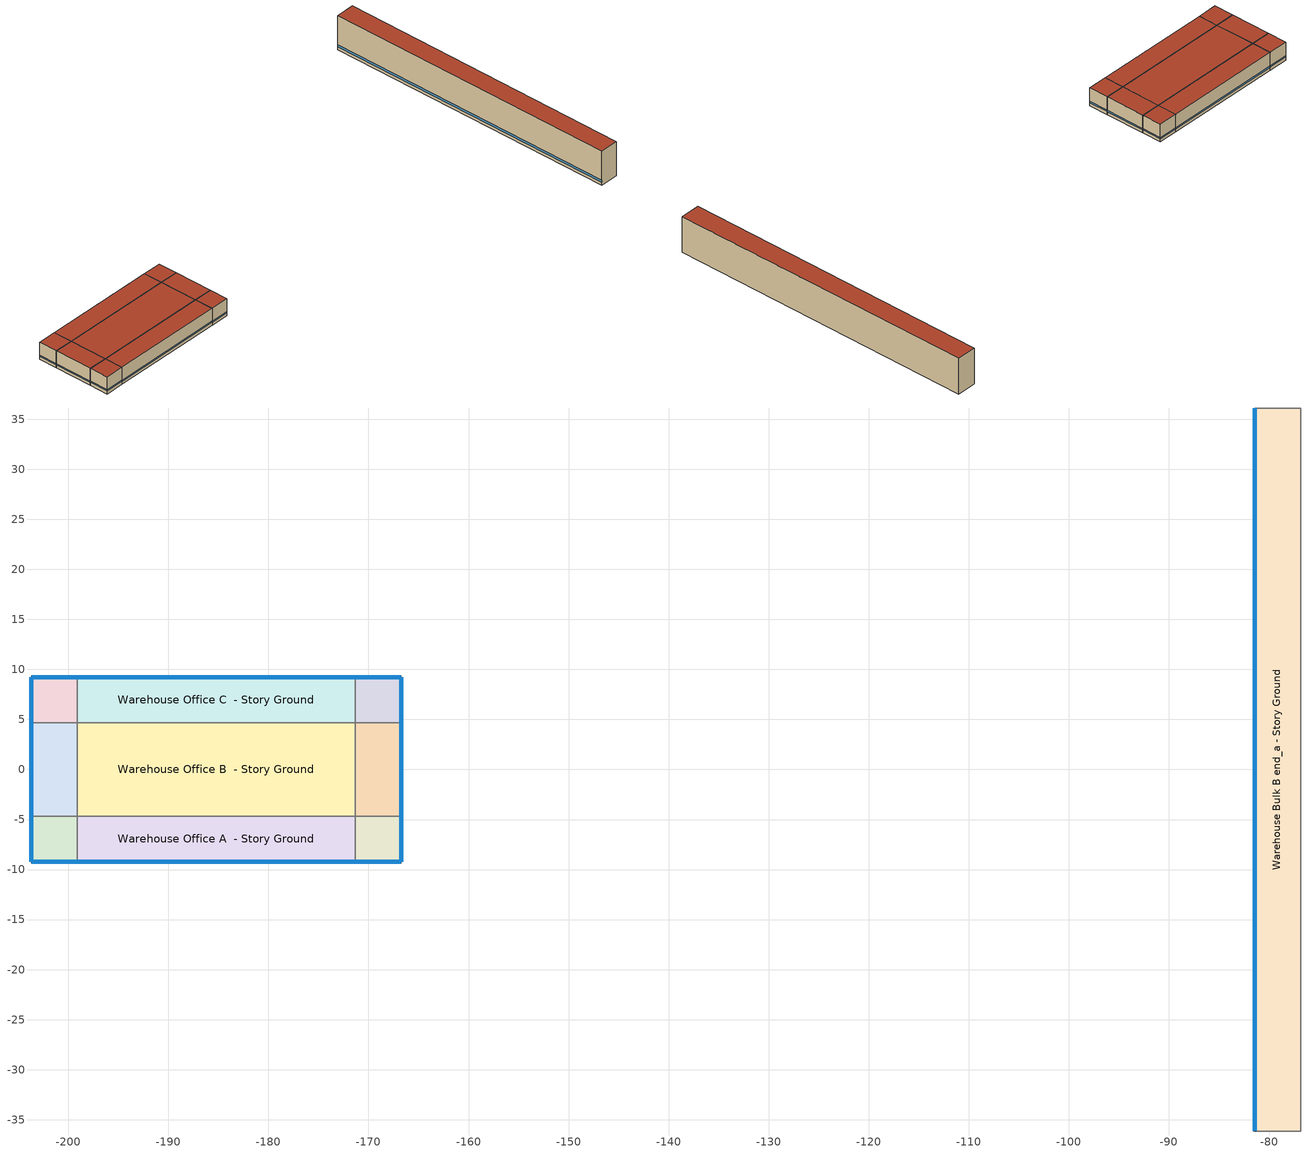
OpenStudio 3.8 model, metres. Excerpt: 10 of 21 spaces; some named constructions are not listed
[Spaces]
Warehouse Bulk B end_a - Story Ground
 floor ground (Foundation F 126 Perim 7226 Area 33036): -81.4,-36.13 -81.4,36.13 -76.83,36.13 -76.83,-36.13 z0
 wall outside: -81.4,36.13 -81.4,-36.13 z0:8.53
 wall to Warehouse Bulk C end_a - Story Ground: -76.83,36.13 -81.4,36.13 z0:8.53
 wall to Warehouse Bulk B  - Story Ground: -76.83,-36.13 -76.83,36.13 z0:8.53
 wall to Warehouse Bulk A end_a - Story Ground: -81.4,-36.13 -76.83,-36.13 z0:8.53
 window (Window U-0.75 SHGC 0.65): -81.4,36.1 -81.4,-36.1 z0.76:1.27
 roof outside: -76.83,-36.13 -76.83,36.13 -81.4,36.13 -81.4,-36.13 z8.53
Warehouse Office A end_a - Story Ground
 floor ground (Foundation F 126 Perim 914 Area 209): -203.7,-9.24 -203.7,-4.67 -199.13,-4.67 -199.13,-9.24 z0
 wall outside: -203.7,-4.67 -203.7,-9.24 -199.13,-9.24 z0:4.27
 wall to Warehouse Office B end_a - Story Ground: -199.13,-4.67 -203.7,-4.67 z0:4.27
 wall to Warehouse Office A  - Story Ground: -199.13,-9.24 -199.13,-4.67 z0:4.27
 window (Window U-0.75 SHGC 0.65): -203.68,-9.24 -199.15,-9.24 / -203.7,-4.69 -203.7,-9.21 z0.76:1.02
 roof outside: -199.13,-9.24 -199.13,-4.67 -203.7,-4.67 -203.7,-9.24 z4.27
Warehouse Office B end_a - Story Ground
 floor ground (Foundation F 126 Perim 933 Area 4267): -203.7,-4.67 -203.7,4.67 -199.13,4.67 -199.13,-4.67 z0
 wall outside: -203.7,4.67 -203.7,-4.67 z0:4.27
 wall to Warehouse Office C end_a - Story Ground: -199.13,4.67 -203.7,4.67 z0:4.27
 wall to Warehouse Office B  - Story Ground: -199.13,-4.67 -199.13,4.67 z0:4.27
 window (Window U-0.75 SHGC 0.65): -203.7,4.64 -203.7,-4.64 z0.76:1.02
 roof outside: -199.13,-4.67 -199.13,4.67 -203.7,4.67 -203.7,-4.67 z4.27
Warehouse Office C end_a - Story Ground
 floor ground (Foundation F 126 Perim 914 Area 209): -203.7,4.67 -203.7,9.24 -199.13,9.24 -199.13,4.67 z0
 wall outside: -199.13,9.24 -203.7,9.24 -203.7,4.67 z0:4.27
 wall to Warehouse Office C  - Story Ground: -199.13,4.67 -199.13,9.24 z0:4.27
 window (Window U-0.75 SHGC 0.65): -203.7,9.21 -203.7,4.69 / -199.15,9.24 -203.68,9.24 z0.76:1.02
 roof outside: -199.13,4.67 -199.13,9.24 -203.7,9.24 -203.7,4.67 z4.27
Warehouse Office A  - Story Ground
 floor ground (Foundation F 126 Perim 2781 Area 12715): -199.13,-9.24 -199.13,-4.67 -171.32,-4.67 -171.32,-9.24 z0
 wall outside: -199.13,-9.24 -171.32,-9.24 z0:4.27
 wall to Warehouse Office B  - Story Ground: -171.32,-4.67 -199.13,-4.67 z0:4.27
 wall to Warehouse Office A end_b - Story Ground: -171.32,-9.24 -171.32,-4.67 z0:4.27
 window (Window U-0.75 SHGC 0.65): -199.1,-9.24 -171.34,-9.24 z0.76:1.02
 roof outside: -171.32,-9.24 -171.32,-4.67 -199.13,-4.67 -199.13,-9.24 z4.27
Warehouse Office B  - Story Ground
 floor ground (Foundation F 126 Perim 0 Area 25957): -199.13,-4.67 -199.13,4.67 -171.32,4.67 -171.32,-4.67 z0
 wall to Warehouse Office C  - Story Ground: -171.32,4.67 -199.13,4.67 z0:4.27
 wall to Warehouse Office B end_b - Story Ground: -171.32,-4.67 -171.32,4.67 z0:4.27
 roof outside: -171.32,-4.67 -171.32,4.67 -199.13,4.67 -199.13,-4.67 z4.27
Warehouse Office C  - Story Ground
 floor ground (Foundation F 126 Perim 2781 Area 12715): -199.13,4.67 -199.13,9.24 -171.32,9.24 -171.32,4.67 z0
 wall outside: -171.32,9.24 -199.13,9.24 z0:4.27
 wall to Warehouse Office C end_b - Story Ground: -171.32,4.67 -171.32,9.24 z0:4.27
 window (Window U-0.75 SHGC 0.65): -171.34,9.24 -199.1,9.24 z0.76:1.02
 roof outside: -171.32,4.67 -171.32,9.24 -199.13,9.24 -199.13,4.67 z4.27
Warehouse Office A end_b - Story Ground
 floor ground (Foundation F 126 Perim 914 Area 209): -171.32,-9.24 -171.32,-4.67 -166.75,-4.67 -166.75,-9.24 z0
 wall outside: -171.32,-9.24 -166.75,-9.24 -166.75,-4.67 z0:4.27
 wall to Warehouse Office B end_b - Story Ground: -166.75,-4.67 -171.32,-4.67 z0:4.27
 window (Window U-0.75 SHGC 0.65): -171.29,-9.24 -166.77,-9.24 / -166.75,-9.21 -166.75,-4.69 z0.76:1.02
 roof outside: -166.75,-9.24 -166.75,-4.67 -171.32,-4.67 -171.32,-9.24 z4.27
Warehouse Office B end_b - Story Ground
 floor ground (Foundation F 126 Perim 933 Area 4267): -171.32,-4.67 -171.32,4.67 -166.75,4.67 -166.75,-4.67 z0
 wall outside: -166.75,-4.67 -166.75,4.67 z0:4.27
 wall to Warehouse Office C end_b - Story Ground: -166.75,4.67 -171.32,4.67 z0:4.27
 window (Window U-0.75 SHGC 0.65): -166.75,-4.64 -166.75,4.64 z0.76:1.02
 roof outside: -166.75,-4.67 -166.75,4.67 -171.32,4.67 -171.32,-4.67 z4.27
Warehouse Office C end_b - Story Ground
 floor ground (Foundation F 126 Perim 914 Area 209): -171.32,4.67 -171.32,9.24 -166.75,9.24 -166.75,4.67 z0
 wall outside: -166.75,4.67 -166.75,9.24 -171.32,9.24 z0:4.27
 window (Window U-0.75 SHGC 0.65): -166.77,9.24 -171.29,9.24 / -166.75,4.69 -166.75,9.21 z0.76:1.02
 roof outside: -166.75,4.67 -166.75,9.24 -171.32,9.24 -171.32,4.67 z4.27
[SizingPeriod:DesignDay] Barometric Pressure {Pa}=100260; Wind Speed {m/s}=4.3; Wind Direction {deg}=180; Rain Indicator=No; Snow Indicator=No; Day of Month=21; Day Type=SummerDesignDay; Daylight Saving Time Indicator=No; Humidity Condition Type=Wetbulb; Dry-Bulb Temperature Range Modifier Type=DefaultMultipliers; Solar Model Indicator=ASHRAETau
Name | Maximum Dry-Bulb Temperature {C} | Daily Dry-Bulb Temperature Range {deltaC} | Month | Wetbulb or DewPoint at Maximum Dry-Bulb {C} | ASHRAE Clear Sky Optical Depth for Beam Irradiance | ASHRAE Clear Sky Optical Depth for Diffuse Irradiance
Albany County Airpo October .4% Condns DB=>MCWB 1 | 25.1 | 10.3 | 10 | 18.2 | 0.347 | 2.485
Albany County Airpo September .4% Condns DB=>MCWB 1 | 30.4 | 10.7 | 9 | 21.7 | 0.398 | 2.312
[Sizing:Zone] Zone Cooling Design Supply Air Temperature Input Method=SupplyAirTemperature; Zone Cooling Design Supply Air Temperature {C}=14; Zone Cooling Design Supply Air Temperature Difference {deltaC}=11.11; Zone Heating Design Supply Air Temperature Input Method=SupplyAirTemperature; Zone Heating Design Supply Air Temperature {C}=50; Zone Heating Design Supply Air Temperature Difference {deltaC}=11.11; Zone Cooling Design Supply Air Humidity Ratio {kg-H2O/kg-air}=0.0085; Zone Heating Design Supply Air Humidity Ratio {kg-H2O/kg-air}=0.008; Cooling Design Air Flow Method=DesignDay; Heating Design Air Flow Method=DesignDay; Account for Dedicated Outdoor Air System=No; Dedicated Outdoor Air System Control Strategy=NeutralSupplyAir; Dedicated Outdoor Air Low Setpoint Temperature for Design {C}=autosize; Dedicated Outdoor Air High Setpoint Temperature for Design {C}=autosize; Zone Load Sizing Method=Sensible Load Only No Latent Load; Zone Latent Cooling Design Supply Air Humidity Ratio Input Method=HumidityRatioDifference; Zone Cooling Design Supply Air Humidity Ratio Difference {kgWater/kgDryAir}=0.005; Zone Latent Heating Design Supply Air Humidity Ratio Input Method=HumidityRatioDifference; Zone Humidification Design Supply Air Humidity Ratio Difference {kgWater/kgDryAir}=0.005
Zone Warehouse Bulk A end_a - Story Ground; Zone Warehouse Bulk B end_a - Story Ground; Zone Warehouse Bulk C end_a - Story Ground; Zone Warehouse Bulk A  - Story Ground; Zone Warehouse Bulk B  - Story Ground; Zone Warehouse Bulk C  - Story Ground; Zone Warehouse Fine A  - Story Ground; Zone Warehouse Fine B  - Story Ground; Zone Warehouse Fine C  - Story Ground; Zone Warehouse Fine A end_b - Story Ground; Zone Warehouse Fine B end_b - Story Ground; Zone Warehouse Fine C end_b - Story Ground; Zone Warehouse Office A end_a - Story Ground; Zone Warehouse Office B end_a - Story Ground; Zone Warehouse Office C end_a - Story Ground; Zone Warehouse Office A  - Story Ground; Zone Warehouse Office B  - Story Ground; Zone Warehouse Office C  - Story Ground; Zone Warehouse Office A end_b - Story Ground; Zone Warehouse Office B end_b - Story Ground; Zone Warehouse Office C end_b - Story Ground
[Zone equipment]
Zone Warehouse Bulk A end_a - Story Ground: Zone Warehouse Bulk A end_a - Story Ground Unit Heater
Zone Warehouse Bulk B end_a - Story Ground: Zone Warehouse Bulk B end_a - Story Ground Unit Heater
Zone Warehouse Bulk C end_a - Story Ground: Zone Warehouse Bulk C end_a - Story Ground Unit Heater
Zone Warehouse Bulk A  - Story Ground: Zone Warehouse Bulk A  - Story Ground Unit Heater
Zone Warehouse Bulk B  - Story Ground: Zone Warehouse Bulk B  - Story Ground Unit Heater
Zone Warehouse Bulk C  - Story Ground: Zone Warehouse Bulk C  - Story Ground Unit Heater
Zone Warehouse Fine A  - Story Ground: Zone Warehouse Fine A  - Story Ground Unit Heater
Zone Warehouse Fine B  - Story Ground: Zone Warehouse Fine B  - Story Ground Unit Heater
Zone Warehouse Fine C  - Story Ground: Zone Warehouse Fine C  - Story Ground Unit Heater
Zone Warehouse Fine A end_b - Story Ground: Zone Warehouse Fine A end_b - Story Ground Unit Heater
Zone Warehouse Fine B end_b - Story Ground: Zone Warehouse Fine B end_b - Story Ground Unit Heater
Zone Warehouse Fine C end_b - Story Ground: Zone Warehouse Fine C end_b - Story Ground Unit Heater
Zone Warehouse Office A end_a - Story Ground: Zone Warehouse Office A end_a - Story Ground Unit Heater
Zone Warehouse Office B end_a - Story Ground: Zone Warehouse Office B end_a - Story Ground Unit Heater
Zone Warehouse Office C end_a - Story Ground: Zone Warehouse Office C end_a - Story Ground Unit Heater
Zone Warehouse Office A  - Story Ground: Zone Warehouse Office A  - Story Ground Unit Heater
Zone Warehouse Office B  - Story Ground: Zone Warehouse Office B  - Story Ground Unit Heater
Zone Warehouse Office C  - Story Ground: Zone Warehouse Office C  - Story Ground Unit Heater
Zone Warehouse Office A end_b - Story Ground: Zone Warehouse Office A end_b - Story Ground Unit Heater
Zone Warehouse Office B end_b - Story Ground: Zone Warehouse Office B end_b - Story Ground Unit Heater
Zone Warehouse Office C end_b - Story Ground: Zone Warehouse Office C end_b - Story Ground Unit Heater
[Fan:ConstantVolume] Availability Schedule=Always On Discrete; Fan Total Efficiency=0.53625; Pressure Rise {Pa}=49.8178; Motor Efficiency=0.825; Motor In Airstream Fraction=1
Name | Maximum Flow Rate {m3/s}
Zone Warehouse Bulk A  - Story Ground UnitHeater Fan | 1.15881
Zone Warehouse Bulk A end_a - Story Ground UnitHeater Fan | 0.0919118
Zone Warehouse Bulk B  - Story Ground UnitHeater Fan | 3.89642
Zone Warehouse Bulk B end_a - Story Ground UnitHeater Fan | 0.771885
Zone Warehouse Bulk C  - Story Ground UnitHeater Fan | 1.15633
Zone Warehouse Bulk C end_a - Story Ground UnitHeater Fan | 0.0918014
Zone Warehouse Fine A  - Story Ground UnitHeater Fan | 0.506418
Zone Warehouse Fine A end_b - Story Ground UnitHeater Fan | 0.0943331
Zone Warehouse Fine B  - Story Ground UnitHeater Fan | 1.97342
Zone Warehouse Fine B end_b - Story Ground UnitHeater Fan | 0.814047
Zone Warehouse Fine C  - Story Ground UnitHeater Fan | 0.505335
Zone Warehouse Fine C end_b - Story Ground UnitHeater Fan | 0.0942202
Zone Warehouse Office A  - Story Ground UnitHeater Fan | 0.408522
Zone Warehouse Office A end_a - Story Ground UnitHeater Fan; Zone Warehouse Office C end_b - Story Ground UnitHeater Fan | 0.101126
Zone Warehouse Office A end_b - Story Ground UnitHeater Fan | 0.101221
Zone Warehouse Office B  - Story Ground UnitHeater Fan | 0.450418
Zone Warehouse Office B end_a - Story Ground UnitHeater Fan | 0.143077
Zone Warehouse Office B end_b - Story Ground UnitHeater Fan | 0.143278
Zone Warehouse Office C  - Story Ground UnitHeater Fan | 0.407925
Zone Warehouse Office C end_a - Story Ground UnitHeater Fan | 0.101031
[Coil:Heating:Gas] Availability Schedule=Always On Discrete; Gas Burner Efficiency=0.8; On Cycle Parasitic Electric Load {W}=0; Off Cycle Parasitic Gas Load {W}=0
Name | Nominal Capacity {W}
Zone Warehouse Bulk A  - Story Ground UnitHeater Gas Htg Coil 121kBtu/hr 0.8 Thermal Eff | 47726.8
Zone Warehouse Bulk A end_a - Story Ground UnitHeater Gas Htg Coil 10kBtu/hr 0.8 Thermal Eff | 3785.2
Zone Warehouse Bulk B  - Story Ground UnitHeater Gas Htg Coil 355kBtu/hr 0.8 Thermal Eff | 160465
Zone Warehouse Bulk B end_a - Story Ground UnitHeater Gas Htg Coil 82kBtu/hr 0.8 Thermal Eff | 31791
Zone Warehouse Bulk C  - Story Ground UnitHeater Gas Htg Coil 121kBtu/hr 0.8 Thermal Eff | 47624.9
Zone Warehouse Bulk C end_a - Story Ground UnitHeater Gas Htg Coil 10kBtu/hr 0.8 Thermal Eff | 3780.65
Zone Warehouse Fine A  - Story Ground UnitHeater Gas Htg Coil 75kBtu/hr 0.8 Thermal Eff | 20855.5
Zone Warehouse Fine A end_b - Story Ground UnitHeater Gas Htg Coil 14kBtu/hr 0.8 Thermal Eff | 3884.99
Zone Warehouse Fine B  - Story Ground UnitHeater Gas Htg Coil 228kBtu/hr 0.8 Thermal Eff | 81270.3
Zone Warehouse Fine B end_b - Story Ground UnitHeater Gas Htg Coil 118kBtu/hr 0.8 Thermal Eff | 33524.4
Zone Warehouse Fine C  - Story Ground UnitHeater Gas Htg Coil 75kBtu/hr 0.8 Thermal Eff | 20810.9
Zone Warehouse Fine C end_b - Story Ground UnitHeater Gas Htg Coil 14kBtu/hr 0.8 Thermal Eff | 3880.34
Zone Warehouse Office A  - Story Ground UnitHeater Gas Htg Coil 40kBtu/hr 0.8 Thermal Eff | 14398.4
Zone Warehouse Office A end_a - Story Ground UnitHeater Gas Htg Coil 11kBtu/hr 0.8 Thermal Eff | 3564.33
Zone Warehouse Office A end_b - Story Ground UnitHeater Gas Htg Coil 11kBtu/hr 0.8 Thermal Eff | 3567.68
Zone Warehouse Office B  - Story Ground UnitHeater Gas Htg Coil 36kBtu/hr 0.8 Thermal Eff | 15874.5
Zone Warehouse Office B end_a - Story Ground UnitHeater Gas Htg Coil 14kBtu/hr 0.8 Thermal Eff | 5042.71
Zone Warehouse Office B end_b - Story Ground UnitHeater Gas Htg Coil 14kBtu/hr 0.8 Thermal Eff | 5049.79
Zone Warehouse Office C  - Story Ground UnitHeater Gas Htg Coil 40kBtu/hr 0.8 Thermal Eff | 14377.4
Zone Warehouse Office C end_a - Story Ground UnitHeater Gas Htg Coil 11kBtu/hr 0.8 Thermal Eff | 3560.97
Zone Warehouse Office C end_b - Story Ground UnitHeater Gas Htg Coil 11kBtu/hr 0.8 Thermal Eff | 3564.32
[ZoneHVAC:UnitHeater] Availability Schedule=Always On Discrete; Fan Control Type=OnOff; Maximum Hot Water Flow Rate {m3/s}=autosize; Minimum Hot Water Flow Rate {m3/s}=0; Heating Convergence Tolerance=0.001
Name | Supply Air Fan | Maximum Supply Air Flow Rate {m3/s} | Heating Coil
Zone Warehouse Bulk A  - Story Ground Unit Heater | Zone Warehouse Bulk A  - Story Ground UnitHeater Fan | 1.15881 | Zone Warehouse Bulk A  - Story Ground UnitHeater Gas Htg Coil 121kBtu/hr 0.8 Thermal Eff
Zone Warehouse Bulk A end_a - Story Ground Unit Heater | Zone Warehouse Bulk A end_a - Story Ground UnitHeater Fan | 0.0919118 | Zone Warehouse Bulk A end_a - Story Ground UnitHeater Gas Htg Coil 10kBtu/hr 0.8 Thermal Eff
Zone Warehouse Bulk B  - Story Ground Unit Heater | Zone Warehouse Bulk B  - Story Ground UnitHeater Fan | 3.89642 | Zone Warehouse Bulk B  - Story Ground UnitHeater Gas Htg Coil 355kBtu/hr 0.8 Thermal Eff
Zone Warehouse Bulk B end_a - Story Ground Unit Heater | Zone Warehouse Bulk B end_a - Story Ground UnitHeater Fan | 0.771885 | Zone Warehouse Bulk B end_a - Story Ground UnitHeater Gas Htg Coil 82kBtu/hr 0.8 Thermal Eff
Zone Warehouse Bulk C  - Story Ground Unit Heater | Zone Warehouse Bulk C  - Story Ground UnitHeater Fan | 1.15633 | Zone Warehouse Bulk C  - Story Ground UnitHeater Gas Htg Coil 121kBtu/hr 0.8 Thermal Eff
Zone Warehouse Bulk C end_a - Story Ground Unit Heater | Zone Warehouse Bulk C end_a - Story Ground UnitHeater Fan | 0.0918014 | Zone Warehouse Bulk C end_a - Story Ground UnitHeater Gas Htg Coil 10kBtu/hr 0.8 Thermal Eff
Zone Warehouse Fine A  - Story Ground Unit Heater | Zone Warehouse Fine A  - Story Ground UnitHeater Fan | 0.506418 | Zone Warehouse Fine A  - Story Ground UnitHeater Gas Htg Coil 75kBtu/hr 0.8 Thermal Eff
Zone Warehouse Fine A end_b - Story Ground Unit Heater | Zone Warehouse Fine A end_b - Story Ground UnitHeater Fan | 0.0943331 | Zone Warehouse Fine A end_b - Story Ground UnitHeater Gas Htg Coil 14kBtu/hr 0.8 Thermal Eff
Zone Warehouse Fine B  - Story Ground Unit Heater | Zone Warehouse Fine B  - Story Ground UnitHeater Fan | 1.97342 | Zone Warehouse Fine B  - Story Ground UnitHeater Gas Htg Coil 228kBtu/hr 0.8 Thermal Eff
Zone Warehouse Fine B end_b - Story Ground Unit Heater | Zone Warehouse Fine B end_b - Story Ground UnitHeater Fan | 0.814047 | Zone Warehouse Fine B end_b - Story Ground UnitHeater Gas Htg Coil 118kBtu/hr 0.8 Thermal Eff
Zone Warehouse Fine C  - Story Ground Unit Heater | Zone Warehouse Fine C  - Story Ground UnitHeater Fan | 0.505335 | Zone Warehouse Fine C  - Story Ground UnitHeater Gas Htg Coil 75kBtu/hr 0.8 Thermal Eff
Zone Warehouse Fine C end_b - Story Ground Unit Heater | Zone Warehouse Fine C end_b - Story Ground UnitHeater Fan | 0.0942202 | Zone Warehouse Fine C end_b - Story Ground UnitHeater Gas Htg Coil 14kBtu/hr 0.8 Thermal Eff
Zone Warehouse Office A  - Story Ground Unit Heater | Zone Warehouse Office A  - Story Ground UnitHeater Fan | 0.408522 | Zone Warehouse Office A  - Story Ground UnitHeater Gas Htg Coil 40kBtu/hr 0.8 Thermal Eff
Zone Warehouse Office A end_a - Story Ground Unit Heater | Zone Warehouse Office A end_a - Story Ground UnitHeater Fan | 0.101126 | Zone Warehouse Office A end_a - Story Ground UnitHeater Gas Htg Coil 11kBtu/hr 0.8 Thermal Eff
Zone Warehouse Office A end_b - Story Ground Unit Heater | Zone Warehouse Office A end_b - Story Ground UnitHeater Fan | 0.101221 | Zone Warehouse Office A end_b - Story Ground UnitHeater Gas Htg Coil 11kBtu/hr 0.8 Thermal Eff
Zone Warehouse Office B  - Story Ground Unit Heater | Zone Warehouse Office B  - Story Ground UnitHeater Fan | 0.450418 | Zone Warehouse Office B  - Story Ground UnitHeater Gas Htg Coil 36kBtu/hr 0.8 Thermal Eff
Zone Warehouse Office B end_a - Story Ground Unit Heater | Zone Warehouse Office B end_a - Story Ground UnitHeater Fan | 0.143077 | Zone Warehouse Office B end_a - Story Ground UnitHeater Gas Htg Coil 14kBtu/hr 0.8 Thermal Eff
Zone Warehouse Office B end_b - Story Ground Unit Heater | Zone Warehouse Office B end_b - Story Ground UnitHeater Fan | 0.143278 | Zone Warehouse Office B end_b - Story Ground UnitHeater Gas Htg Coil 14kBtu/hr 0.8 Thermal Eff
Zone Warehouse Office C  - Story Ground Unit Heater | Zone Warehouse Office C  - Story Ground UnitHeater Fan | 0.407925 | Zone Warehouse Office C  - Story Ground UnitHeater Gas Htg Coil 40kBtu/hr 0.8 Thermal Eff
Zone Warehouse Office C end_a - Story Ground Unit Heater | Zone Warehouse Office C end_a - Story Ground UnitHeater Fan | 0.101031 | Zone Warehouse Office C end_a - Story Ground UnitHeater Gas Htg Coil 11kBtu/hr 0.8 Thermal Eff
Zone Warehouse Office C end_b - Story Ground Unit Heater | Zone Warehouse Office C end_b - Story Ground UnitHeater Fan | 0.101126 | Zone Warehouse Office C end_b - Story Ground UnitHeater Gas Htg Coil 11kBtu/hr 0.8 Thermal Eff
[Schedule:Ruleset]
Name | Default Day Schedule | Summer Design Day Schedule | Winter Design Day Schedule
Warehouse Bldg Occ | Warehouse Bldg Occ Default | Warehouse Bldg Occ Summer Design Day | Warehouse Bldg Occ Winter Design Day
Warehouse Activity | Warehouse Activity Default | Warehouse Activity Summer Design Day | Warehouse Activity Winter Design Day
Warehouse BLDG_LIGHT_STORAGE_SCH | Warehouse BLDG_LIGHT_STORAGE_SCH Default | Warehouse BLDG_LIGHT_STORAGE_SCH Summer Design Day | Warehouse BLDG_LIGHT_STORAGE_SCH Winter Design Day
Warehouse Bldg Equip | Warehouse Bldg Equip Default | Warehouse Bldg Equip Summer Design Day | Warehouse Bldg Equip Winter Design Day
Clothing Schedule | Clothing Schedule Default Winter Clothes
Warehouse BLDG_LIGHT_OFFICE_SCH | Warehouse BLDG_LIGHT_OFFICE_SCH Default | Warehouse BLDG_LIGHT_OFFICE_SCH Summer Design Day | Warehouse BLDG_LIGHT_OFFICE_SCH Winter Design Day
Warehouse Office_Plug_SCH | Warehouse Office_Plug_SCH Default | Warehouse Office_Plug_SCH Summer Design Day | Warehouse Office_Plug_SCH Winter Design Day
Warehouse Cooling Setpoint | Warehouse Cooling Setpoint Default | Warehouse Cooling Setpoint Summer Design Day
[Schedule:Day]
Warehouse Bldg Occ Default: Average, 7, 45, 0, 8, 0, 0.0375, 8, 15, 0.075, 8, 30, 0.1125, 8, 45, 0.15, 9, 0, 0.2875, 9, 15, 0.425, 9, 30, 0.5625, 9, 45, 0.7, 10, 0, 0.75, 10, 15, 0.8, 10, 30, 0.85, 10, 45, 0.9, 12, 45, 0.9, 13, 0, 0.8, 13, 15, 0.7, 13, 30, 0.6, 13, 45, 0.5, 14, 0, 0.5875, 14, 15, 0.675, 14, 30, 0.7625, 14, 45, 0.85, 16, 45, 0.85, 17, 0, 0.6875, 17, 15, 0.525, 17, 30, 0.3625, 17, 45, 0.2, 18, 0, 0.15, 18, 15, 0.1, 18, 30, 0.05, 18, 45, 0, 24, 0, 0
Warehouse Bldg Occ Summer Design Day; Warehouse BLDG_LIGHT_STORAGE_SCH Summer Design Day; Always On Default; Clothing Schedule Default Winter Clothes; Warehouse BLDG_LIGHT_OFFICE_SCH Summer Design Day; Warehouse Office_Plug_SCH Summer Design Day: 24, 0, 1
Warehouse Bldg Occ Winter Design Day; Warehouse BLDG_LIGHT_STORAGE_SCH Winter Design Day; Work Efficiency Schedule Default; Warehouse BLDG_LIGHT_OFFICE_SCH Winter Design Day; Warehouse Office_Plug_SCH Winter Design Day: 24, 0, 0
Warehouse Bldg Occ WntrDsn|Wknd Day: Average, 9, 30, 0, 24, 0, 0
Warehouse Activity Default; autogen Warehouse Activity 0_day_sch: Average, 24, 0, 120
Warehouse Activity Winter Design Day; Warehouse Activity Summer Design Day: 24, 0, 120
Warehouse BLDG_LIGHT_STORAGE_SCH Default: Average, 9, 30, 0.1, 24, 0, 0.1
Warehouse BLDG_LIGHT_STORAGE_SCH Wkdy Day: Average, 7, 45, 0.1, 8, 0, 0.225, 8, 15, 0.35, 8, 30, 0.475, 8, 45, 0.6, 9, 0, 0.6375, 9, 15, 0.675, 9, 30, 0.7125, 9, 45, 0.75, 10, 0, 0.775, 10, 15, 0.8, 10, 30, 0.825, 10, 45, 0.85, 16, 45, 0.85, 17, 0, 0.825, 17, 15, 0.8, 17, 30, 0.775, 17, 45, 0.75, 18, 0, 0.7125, 18, 15, 0.675, 18, 30, 0.6375, 18, 45, 0.6, 19, 0, 0.475, 19, 15, 0.35, 19, 30, 0.225, 19, 45, 0.1, 24, 0, 0.1
Warehouse Bldg Equip Default: Average, 9, 15, 0.25, 18, 15, 1, 24, 0, 0.25
Warehouse Bldg Equip Summer Design Day; Warehouse Bldg Equip Winter Design Day: 8, 0, 0.25, 17, 0, 1, 24, 0, 0.25
Warehouse Bldg Equip Wknd|Hol Day: Average, 9, 30, 0.25, 24, 0, 0.25
Clothing Schedule Summer Clothes: 24, 0, 0.5
Air Velocity Schedule Default: 24, 0, 0.2
Warehouse BLDG_LIGHT_OFFICE_SCH Default: Average, 9, 30, 0.18, 24, 0, 0.18
Warehouse BLDG_LIGHT_OFFICE_SCH Wkdy Day: Average, 6, 45, 0.18, 7, 0, 0.184186, 7, 15, 0.188371, 7, 30, 0.192556, 7, 45, 0.196742, 8, 0, 0.237373, 8, 15, 0.278005, 8, 30, 0.318636, 8, 45, 0.359268, 9, 0, 0.434115, 9, 15, 0.508963, 9, 30, 0.583811, 9, 45, 0.658658, 12, 45, 0.658658, 13, 0, 0.639412, 13, 15, 0.620165, 13, 30, 0.600919, 13, 45, 0.581672, 14, 0, 0.600919, 14, 15, 0.620165, 14, 30, 0.639412, 14, 45, 0.658658, 17, 45, 0.658658, 18, 0, 0.624442, 18, 15, 0.590226, 18, 30, 0.55601, 18, 45, 0.521794, 19, 0, 0.436345, 19, 15, 0.350897, 19, 30, 0.265448, 19, 45, 0.18, 24, 0, 0.18
Warehouse Office_Plug_SCH Default: Average, 9, 30, 0.25545, 24, 0, 0.25545
Warehouse Office_Plug_SCH Wkdy Day: Average, 6, 45, 0.25545, 7, 0, 0.264289, 7, 15, 0.273128, 7, 30, 0.281967, 7, 45, 0.290807, 8, 0, 0.339274, 8, 15, 0.387742, 8, 30, 0.43621, 8, 45, 0.484677, 9, 0, 0.605847, 9, 15, 0.727016, 9, 30, 0.848186, 9, 45, 0.969355, 17, 45, 0.969355, 18, 0, 0.848186, 18, 15, 0.727016, 18, 30, 0.605847, 18, 45, 0.484677, 19, 0, 0.427371, 19, 15, 0.370064, 19, 30, 0.312757, 19, 45, 0.25545, 24, 0, 0.25545
Warehouse HtgSetp Sat Day: Average, 3, 30, 21.1, 15, 30, 15.6, 24, 0, 21.1
Warehouse HtgSetp Sun Day: Average, 9, 30, 15.6, 24, 0, 15.6
Warehouse Cooling Setpoint Default: Average, 9, 30, 24, 24, 0, 24
Warehouse Cooling Setpoint Sat Day: Average, 1, 30, 24, 17, 30, 24, 24, 0, 24
Warehouse Cooling Setpoint Summer Design Day: 6, 0, 30, 17, 0, 24, 24, 0, 30
Warehouse Cooling Setpoint Wkdy|SmrDsn Day: Average, 7, 15, 24, 18, 15, 24, 24, 0, 24
Building Hours of Operation NonResidential Sunday; Building Hours of Operation NonResidential Sunday 1: 9, 30, 0, 16, 45, 1, 24, 0, 0
autogen Warehouse ClgSetp BulkStorage 0_day_sch: Average, 24, 0, 50
autogen Warehouse ClgSetp FineStorage 0_day_sch: Average, 24, 0, 26.7
autogen Warehouse HtgSetp BulkStorage 0_day_sch; autogen Warehouse HtgSetp FineStorage 0_day_sch: Average, 24, 0, 16.1111
Infiltration HVAC Off Schedule Schedule Day 0 1: 9, 30, 1, 16, 45, 0, 24, 0, 1
[Schedule:Rule]
Schedule Rule 1: Schedule Ruleset=Warehouse Bldg Occ; Rule Order=0; Day Schedule=Warehouse Bldg Occ WntrDsn|Wknd Day; Apply Sunday=Yes; Apply Saturday=Yes; Date Specification Type=DateRange; Start Month=1; Start Day=1; End Month=12; End Day=31
Schedule Rule 2: Schedule Ruleset=Warehouse BLDG_LIGHT_STORAGE_SCH; Rule Order=0; Day Schedule=Warehouse BLDG_LIGHT_STORAGE_SCH Wkdy Day; Date Specification Type=DateRange; Start Month=1; Start Day=1; End Month=12; End Day=31; Apply Monday=Yes; Apply Tuesday=Yes; Apply Wednesday=Yes; Apply Thursday=Yes; Apply Friday=Yes
Schedule Rule 4: Schedule Ruleset=Warehouse Bldg Equip; Rule Order=0; Day Schedule=Warehouse Bldg Equip Wknd|Hol Day; Apply Sunday=Yes; Apply Saturday=Yes; Date Specification Type=DateRange; Start Month=1; Start Day=1; End Month=12; End Day=31
Schedule Rule 5: Schedule Ruleset=Clothing Schedule; Rule Order=0; Day Schedule=Clothing Schedule Summer Clothes; Date Specification Type=DateRange; Start Month=5; Start Day=1; End Month=9; End Day=30
Schedule Rule 6: Schedule Ruleset=Warehouse BLDG_LIGHT_OFFICE_SCH; Rule Order=0; Day Schedule=Warehouse BLDG_LIGHT_OFFICE_SCH Wkdy Day; Date Specification Type=DateRange; Start Month=1; Start Day=1; End Month=12; End Day=31; Apply Monday=Yes; Apply Tuesday=Yes; Apply Wednesday=Yes; Apply Thursday=Yes; Apply Friday=Yes
Schedule Rule 7: Schedule Ruleset=Warehouse Office_Plug_SCH; Rule Order=0; Day Schedule=Warehouse Office_Plug_SCH Wkdy Day; Date Specification Type=DateRange; Start Month=1; Start Day=1; End Month=12; End Day=31; Apply Monday=Yes; Apply Tuesday=Yes; Apply Wednesday=Yes; Apply Thursday=Yes; Apply Friday=Yes
Schedule Rule 10: Schedule Ruleset=Warehouse Cooling Setpoint; Rule Order=1; Day Schedule=Warehouse Cooling Setpoint Sat Day; Apply Saturday=Yes; Date Specification Type=DateRange; Start Month=1; Start Day=1; End Month=12; End Day=31
Schedule Rule 11: Schedule Ruleset=Warehouse Cooling Setpoint; Rule Order=0; Day Schedule=Warehouse Cooling Setpoint Wkdy|SmrDsn Day; Date Specification Type=DateRange; Start Month=1; Start Day=1; End Month=12; End Day=31; Apply Monday=Yes; Apply Tuesday=Yes; Apply Wednesday=Yes; Apply Thursday=Yes; Apply Friday=Yes
autogen Warehouse Activity 0: Schedule Ruleset=Warehouse Activity; Rule Order=0; Day Schedule=autogen Warehouse Activity 0_day_sch; Apply Sunday=Yes; Apply Saturday=Yes; Date Specification Type=SpecificDates; Apply Monday=Yes; Apply Tuesday=Yes; Apply Wednesday=Yes; Apply Thursday=Yes; Apply Friday=Yes; Specific Month 1=1; Specific Day 1=6; Specific Month 2=1; Specific Day 2=7; Specific Month 3=1; Specific Day 3=13; Specific Month 4=1; Specific Day 4=14; Specific Month 5=1; Specific Day 5=20; Specific Month 6=1; Specific Day 6=21; Specific Month 7=1; Specific Day 7=27; Specific Month 8=1; Specific Day 8=28; Specific Month 9=2; Specific Day 9=3; Specific Month 10=2; Specific Day 10=4; Specific Month 11=2; Specific Day 11=10; Specific Month 12=2; Specific Day 12=11; Specific Month 13=2; Specific Day 13=17; Specific Month 14=2; Specific Day 14=18; Specific Month 15=2; Specific Day 15=24; Specific Month 16=2; Specific Day 16=25; Specific Month 17=3; Specific Day 17=3; Specific Month 18=3; Specific Day 18=4; Specific Month 19=3; Specific Day 19=10; Specific Month 20=3; Specific Day 20=11; Specific Month 21=3; Specific Day 21=17; Specific Month 22=3; Specific Day 22=18; Specific Month 23=3; Specific Day 23=24; Specific Month 24=3; Specific Day 24=25; Specific Month 25=3; Specific Day 25=31; Specific Month 26=4; Specific Day 26=1; Specific Month 27=4; Specific Day 27=7; Specific Month 28=4; Specific Day 28=8; Specific Month 29=4; Specific Day 29=14; Specific Month 30=4; Specific Day 30=15; Specific Month 31=4; Specific Day 31=21; Specific Month 32=4; Specific Day 32=22; Specific Month 33=4; Specific Day 33=28; Specific Month 34=4; Specific Day 34=29; Specific Month 35=5; Specific Day 35=5; Specific Month 36=5; Specific Day 36=6; Specific Month 37=5; Specific Day 37=12; Specific Month 38=5; Specific Day 38=13; Specific Month 39=5; Specific Day 39=19; Specific Month 40=5; Specific Day 40=20; Specific Month 41=5; Specific Day 41=26; Specific Month 42=5; Specific Day 42=27; Specific Month 43=6; Specific Day 43=2; Specific Month 44=6; Specific Day 44=3; Specific Month 45=6; Specific Day 45=9; Specific Month 46=6; Specific Day 46=10; Specific Month 47=6; Specific Day 47=16; Specific Month 48=6; Specific Day 48=17; Specific Month 49=6; Specific Day 49=23; Specific Month 50=6; Specific Day 50=24; Specific Month 51=6; Specific Day 51=30; Specific Month 52=7; Specific Day 52=1; Specific Month 53=7; Specific Day 53=7; Specific Month 54=7; Specific Day 54=8; Specific Month 55=7; Specific Day 55=14; Specific Month 56=7; Specific Day 56=15; Specific Month 57=7; Specific Day 57=21; Specific Month 58=7; Specific Day 58=22; Specific Month 59=7; Specific Day 59=28; Specific Month 60=7; Specific Day 60=29; Specific Month 61=8; Specific Day 61=4; Specific Month 62=8; Specific Day 62=5; Specific Month 63=8; Specific Day 63=11; Specific Month 64=8; Specific Day 64=12; Specific Month 65=8; Specific Day 65=18; Specific Month 66=8; Specific Day 66=19; Specific Month 67=8; Specific Day 67=25; Specific Month 68=8; Specific Day 68=26; Specific Month 69=9; Specific Day 69=1; Specific Month 70=9; Specific Day 70=2; Specific Month 71=9; Specific Day 71=8; Specific Month 72=9; Specific Day 72=9; Specific Month 73=9; Specific Day 73=15; Specific Month 74=9; Specific Day 74=16; Specific Month 75=9; Specific Day 75=22; Specific Month 76=9; Specific Day 76=23; Specific Month 77=9; Specific Day 77=29; Specific Month 78=9; Specific Day 78=30; Specific Month 79=10; Specific Day 79=6; Specific Month 80=10; Specific Day 80=7; Specific Month 81=10; Specific Day 81=13; Specific Month 82=10; Specific Day 82=14; Specific Month 83=10; Specific Day 83=20; Specific Month 84=10; Specific Day 84=21; Specific Month 85=10; Specific Day 85=27; Specific Month 86=10; Specific Day 86=28; Specific Month 87=11; Specific Day 87=3; Specific Month 88=11; Specific Day 88=4; Specific Month 89=11; Specific Day 89=10; Specific Month 90=11; Specific Day 90=11; Specific Month 91=11; Specific Day 91=17; Specific Month 92=11; Specific Day 92=18; Specific Month 93=11; Specific Day 93=24; Specific Month 94=11; Specific Day 94=25; Specific Month 95=12; Specific Day 95=1; Specific Month 96=12; Specific Day 96=2; Specific Month 97=12; Specific Day 97=8; Specific Month 98=12; Specific Day 98=9; Specific Month 99=12; Specific Day 99=15; Specific Month 100=12; Specific Day 100=16; Specific Month 101=12; Specific Day 101=22; Specific Month 102=12; Specific Day 102=23; Specific Month 103=12; Specific Day 103=29; Specific Month 104=12; Specific Day 104=30
[Schedule:Constant]
Always On Discrete: Value=1
